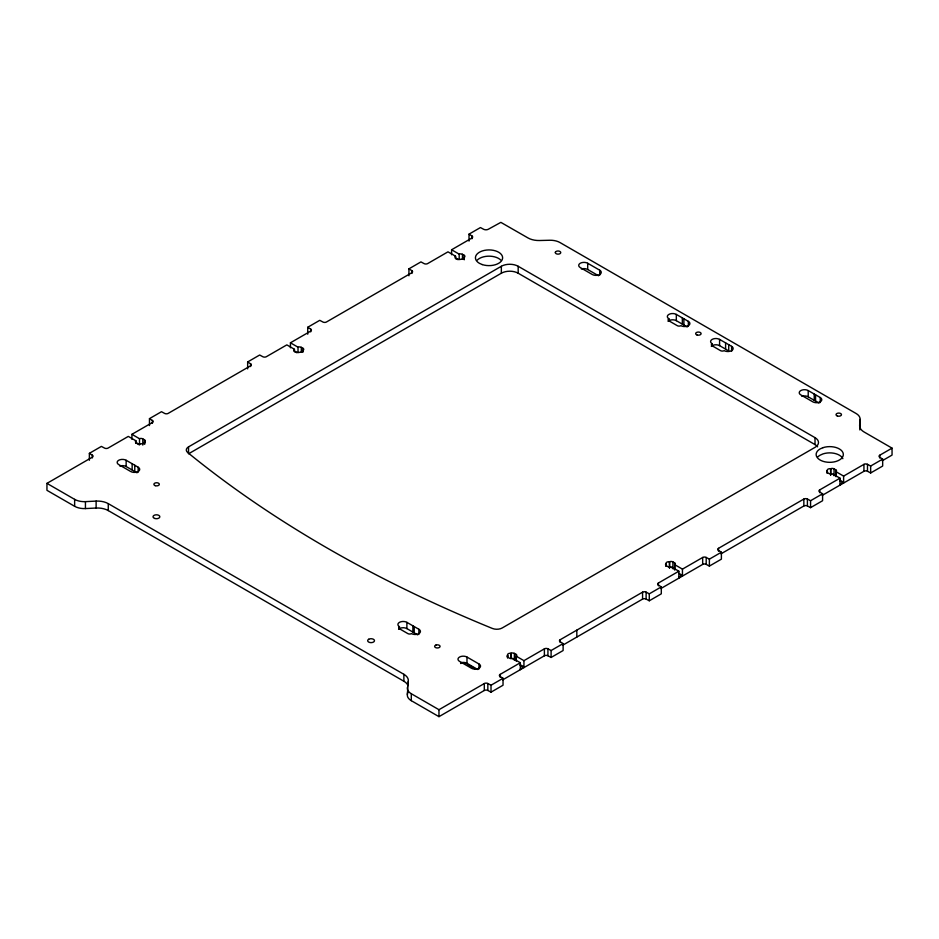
<?xml version="1.0" encoding="UTF-8"?>
<svg xmlns="http://www.w3.org/2000/svg" width="939" height="939" viewBox="0 0 939 939"><rect width="100%" height="100%" fill="white"/><g stroke="black" fill="none" stroke-linecap="round" stroke-linejoin="round"><path stroke-width="1.41" d="M469.019 241.088L469.019 234.151L480.439 227.555L483.632 229.28A3.404 1.96 0 0 0 488.35 229.233L500.851 222.367L527.976 237.931A15.294 8.827 0 0 0 539.467 240.513L549.773 240.255A13.592 7.852 0 0 1 559.984 242.544L856.122 413.512A13.592 7.852 0 0 1 860.089 419.404L859.631 425.355A15.294 8.827 0 0 0 864.103 431.999L892.05 448.138L892.05 455.075L882.237 460.744M859.819 429.921L860.089 419.404M520.335 669.683L520.335 662.734L500.135 674.402A2.547 1.467 0 0 0 500.064 676.444L503.034 678.287L503.034 685.224L491.015 692.16L487.834 690.447A2.547 1.467 0 0 0 484.301 690.482L438.971 716.657L411.294 700.67A13.592 7.852 0 0 1 407.362 694.437L408.289 681.327A15.294 8.827 0 0 0 403.876 674.308L108.267 503.644A15.294 8.827 0 0 0 96.118 501.097L85.437 501.637A13.592 7.852 0 0 1 74.639 499.36L46.95 483.374L46.95 490.322L74.639 506.297A13.592 7.852 0 0 0 85.437 508.574L96.118 508.034A15.294 8.827 0 0 1 108.267 510.581L403.876 681.245A15.294 8.827 0 0 1 408.031 685.705M407.362 694.437L407.925 690.728M89.369 460.274L89.369 453.337L101.389 446.401L104.569 448.103A2.547 1.467 0 0 0 108.102 448.067L128.314 436.4L135.909 440.79A2.547 1.467 0 0 0 136.178 442.68L137.869 443.654A2.547 1.467 0 0 0 141.143 443.818L141.343 443.701A2.547 1.467 0 0 0 143.937 443.349A2.547 1.467 0 0 0 144.559 441.846L144.747 441.729A2.547 1.467 0 0 0 144.477 439.839L142.798 438.865A2.547 1.467 0 0 0 139.512 438.713L131.918 434.323L131.918 439.323M149.465 425.578L149.465 418.641L161.485 411.705L164.654 413.418A2.547 1.467 0 0 0 168.198 413.383L250.549 365.834A2.547 1.467 0 0 0 250.607 363.792L247.65 361.961L259.669 355.012L262.838 356.726A2.547 1.467 0 0 0 266.383 356.691L286.829 344.883L294.423 349.273A2.547 1.467 0 0 0 294.705 351.163L296.384 352.137A2.547 1.467 0 0 0 299.658 352.301L299.858 352.184A2.547 1.467 0 0 0 302.452 351.832A2.547 1.467 0 0 0 303.074 350.329L303.262 350.212A2.547 1.467 0 0 0 302.992 348.322L301.313 347.348A2.547 1.467 0 0 0 298.027 347.195L290.433 342.805L290.433 347.806M307.734 334.202L307.734 327.265L319.753 320.328L322.934 322.03A2.547 1.467 0 0 0 326.467 321.995L411.834 272.721A2.547 1.467 0 0 0 411.892 270.678L408.935 268.836L420.942 261.899L424.123 263.613A2.547 1.467 0 0 0 427.668 263.577L447.985 251.84L455.579 256.23A2.547 1.467 0 0 0 455.861 258.119L457.539 259.094A2.547 1.467 0 0 0 460.826 259.246L461.014 259.141A2.547 1.467 0 0 0 463.608 258.777A2.547 1.467 0 0 0 464.23 257.286L464.429 257.169A2.547 1.467 0 0 0 464.148 255.279L462.469 254.305A2.547 1.467 0 0 0 459.194 254.152L451.589 249.762L451.589 254.751M46.95 483.374L92.268 457.211A2.547 1.467 0 0 0 92.339 455.169L89.369 453.337M131.918 434.323L152.364 422.527A2.547 1.467 0 0 0 152.423 420.472L149.465 418.641M290.433 342.805L310.633 331.138A2.547 1.467 0 0 0 310.703 329.096L307.734 327.265M451.589 249.762L471.918 238.025A2.547 1.467 0 0 0 471.977 235.982L469.019 234.151M188.539 446.87L501.344 266.277A11.902 6.866 0 0 1 518.175 266.277L815.017 437.656A11.902 6.866 0 0 1 815.017 447.363L502.212 627.968A7.653 4.413 0 0 1 492.388 628.449A1275.538 736.422 0 0 1 187.706 452.539A7.653 4.413 0 0 1 188.539 446.87L188.539 453.807L501.344 273.214A11.902 6.866 0 0 1 518.175 273.214L815.017 444.593A11.902 6.866 0 0 1 817.599 446.823M507.506 657.828L507.694 655.222A2.547 1.467 0 0 1 508.316 653.72A2.547 1.467 0 0 1 510.91 653.356L511.109 653.251A2.547 1.467 0 0 1 514.384 653.403L516.074 654.377A2.547 1.467 0 0 1 516.344 656.267L516.344 661.267M666.021 566.311L666.209 563.693A2.547 1.467 0 0 1 666.831 562.203A2.547 1.467 0 0 1 669.425 561.839L669.624 561.733A2.547 1.467 0 0 1 672.899 561.886L674.589 562.86A2.547 1.467 0 0 1 674.859 564.75L674.859 569.75M827.177 473.268L827.376 470.65A2.547 1.467 0 0 1 827.998 469.16A2.547 1.467 0 0 1 830.592 468.796L830.78 468.69A2.547 1.467 0 0 1 834.067 468.843L835.745 469.817A2.547 1.467 0 0 1 836.027 471.707L836.027 476.707M407.362 687.489A13.592 7.852 0 0 0 411.294 693.733L438.971 709.708L484.301 683.545A2.547 1.467 0 0 1 487.834 683.51L491.015 685.224L503.034 678.287M516.344 656.267L523.939 660.657L544.385 648.849A2.547 1.467 0 0 1 547.93 648.814L551.099 650.527L563.118 643.591L560.16 641.76A2.547 1.467 0 0 1 560.219 639.717L642.569 592.169A2.547 1.467 0 0 1 646.114 592.133L649.283 593.835L661.302 586.898L658.345 585.067A2.547 1.467 0 0 1 658.403 583.025L678.85 571.217L678.85 578.154M674.859 564.75L682.453 569.14L702.665 557.473A2.547 1.467 0 0 1 706.198 557.437L709.379 559.151L721.398 552.214L718.441 550.371A2.547 1.467 0 0 1 718.499 548.329L803.854 499.055A2.547 1.467 0 0 1 807.399 499.02L810.568 500.722L822.587 493.785L819.63 491.954A2.547 1.467 0 0 1 819.688 489.912L840.018 478.174L840.018 485.111M836.027 471.707L843.621 476.096L863.939 464.359A2.547 1.467 0 0 1 867.483 464.324L870.653 466.037L882.672 459.089L879.714 457.258A2.547 1.467 0 0 1 879.773 455.215L892.05 448.138M520.335 668.979L523.939 666.901L520.147 664.706M678.85 577.462L682.453 575.384L678.662 573.189M840.018 484.418L843.621 482.341L839.818 480.146M502.658 679.883L544.385 655.798A2.547 1.467 0 0 1 547.93 655.762L551.099 657.464L563.118 650.527L563.118 643.591M562.59 645.281L642.569 599.105A2.547 1.467 0 0 1 646.114 599.07L649.283 600.784L661.302 593.835L661.302 586.898M660.81 588.577L702.665 564.409A2.547 1.467 0 0 1 706.198 564.374L709.379 566.088L721.398 559.151L721.398 552.214M721.011 553.822L803.854 505.992A2.547 1.467 0 0 1 807.399 505.957L810.568 507.659L822.587 500.722L822.587 493.785M822.224 495.381L863.939 471.296A2.547 1.467 0 0 1 867.483 471.261L870.653 472.974L882.672 466.037L882.672 459.089M599.716 270.197A5.27 3.04 0 0 1 599.716 274.493A5.27 3.04 0 0 1 592.263 274.493L580.243 267.556A5.27 3.04 0 0 1 580.243 263.26A5.27 3.04 0 0 1 587.697 263.26L599.716 270.197L599.716 275.186M668.873 321.232L668.873 318.732A5.27 3.04 0 0 1 668.873 314.424A5.27 3.04 0 0 1 676.326 314.424L688.346 321.361L688.346 326.361M712.138 346.209L712.138 343.709A5.27 3.04 0 0 1 712.138 339.402A5.27 3.04 0 0 1 719.591 339.402L731.61 346.35L731.61 351.339M820.24 397.514A5.27 3.04 0 0 1 820.24 401.822A5.27 3.04 0 0 1 812.787 401.822L800.779 394.885A5.27 3.04 0 0 1 800.779 390.577A5.27 3.04 0 0 1 808.221 390.577L820.24 397.514L820.24 402.514M581.335 269.012A5.27 3.04 0 0 1 587.697 269.505L598.507 275.749M668.04 321.302A5.27 3.04 0 0 1 676.326 320.668L687.231 326.972M711.304 346.28A5.27 3.04 0 0 1 719.591 345.646L728.723 350.928L728.723 344.683M801.871 396.34A5.27 3.04 0 0 1 808.221 396.821L819.066 403.089M840.018 478.174L832.412 473.784A2.547 1.467 0 0 1 829.137 473.632L827.459 472.657A2.547 1.467 0 0 1 827.177 470.768M455.392 258.202L457.927 259.657M839.818 480.838L843.621 483.033L843.621 476.096M678.85 571.217L671.256 566.839A2.547 1.467 0 0 1 667.981 566.675L666.291 565.701A2.547 1.467 0 0 1 666.021 563.811M294.236 351.245L296.759 352.7M679.93 574.621L682.453 576.077L682.453 569.14M520.335 662.734L512.741 658.356A2.547 1.467 0 0 1 509.454 658.192L507.776 657.218A2.547 1.467 0 0 1 507.506 655.328M135.721 442.762L139.512 444.957L139.512 438.713M520.147 665.399L523.939 667.594L523.939 660.657M138.162 467.211A5.27 3.04 0 0 1 138.162 471.519A5.27 3.04 0 0 1 130.721 471.519L118.701 464.57A5.27 3.04 0 0 1 118.701 460.274A5.27 3.04 0 0 1 126.143 460.274L138.162 467.211L138.162 472.211M399.439 629.153L399.439 626.653A5.27 3.04 0 0 1 399.439 622.357A5.27 3.04 0 0 1 406.892 622.357L418.9 629.294L418.9 634.294M478.996 663.99A5.27 3.04 0 0 1 478.996 668.286A5.27 3.04 0 0 1 471.542 668.286L459.523 661.349A5.27 3.04 0 0 1 459.523 657.054A5.27 3.04 0 0 1 466.976 657.054L478.996 663.99L478.996 668.979M119.793 466.037A5.27 3.04 0 0 1 126.143 466.519L137.035 472.798M398.594 629.236A5.27 3.04 0 0 1 406.892 628.602L417.738 634.87M460.615 662.817A5.27 3.04 0 0 1 466.976 663.298L477.787 669.542M466.976 663.99L475.392 668.85M879.773 455.215L879.773 457.997M870.653 466.037L870.653 472.974M867.483 464.324L867.483 471.261M863.939 464.359L863.939 471.296M835.745 469.817L835.745 476.061M834.067 468.843L834.067 475.78M830.78 468.69L830.78 474.934M830.592 468.796L830.592 475.04M827.376 470.65L827.376 473.15M819.688 489.912L819.688 492.682M815.557 394.814L815.557 401.059M815.017 437.656L815.017 444.593M814.23 394.051L814.23 400.296M810.568 500.722L810.568 507.659M808.221 390.577L808.221 396.821M807.399 499.02L807.399 505.957M803.854 499.055L803.854 505.992M725.601 342.876L725.601 349.12M719.591 339.402L719.591 345.646M718.499 548.329L718.499 551.111M709.379 559.151L709.379 566.088M706.198 557.437L706.198 564.374M702.665 557.473L702.665 564.409M683.897 318.802L683.897 325.047M682.336 317.898L682.336 324.143M676.326 314.424L676.326 320.668M674.589 562.86L674.589 569.797M672.899 561.886L672.899 568.823M669.624 561.733L669.624 567.978M669.425 561.839L669.425 568.083M666.209 563.693L666.209 566.194M658.403 583.025L658.403 585.795M649.283 593.835L649.283 600.784M646.114 592.133L646.114 599.07M642.569 592.169L642.569 599.105M587.697 263.26L587.697 269.505M576.828 630.128L576.828 637.065M560.219 639.717L560.219 642.487M551.099 650.527L551.099 657.464M547.93 648.814L547.93 655.762M544.385 648.849L544.385 655.798M518.175 266.277L518.175 273.214M516.074 654.377L516.074 660.622L514.384 659.648A2.547 1.467 0 0 0 513.093 659.248M514.384 653.403L514.384 660.34M511.109 653.251L511.109 658.239M510.91 653.356L510.91 658.356M507.694 655.222L507.694 657.711M501.344 266.277L501.344 273.214M500.135 674.402L500.135 677.183M491.015 685.224L491.015 692.16M487.834 683.51L487.834 690.447M484.301 683.545L484.301 690.482M471.977 235.982L471.977 238.752M466.976 657.054L466.976 663.298M464.148 255.279L464.23 259.786M462.469 254.305L462.469 259.305M459.194 254.152L459.194 259.141M455.579 256.23L455.579 258.73M438.971 709.708L438.971 716.657M414.216 626.595L414.216 632.839M412.89 625.832L412.89 632.076M411.892 270.678L411.892 273.449M411.294 693.733L411.294 700.67M408.935 268.836L408.935 275.784M408.289 681.327L408.289 684.097M406.892 622.357L406.892 628.602M403.876 674.308L403.876 681.245M310.703 329.096L310.703 331.866M302.992 348.322L302.992 352.066M301.313 347.348L301.313 352.348M298.027 347.195L298.027 352.184M294.423 349.273L294.423 351.773M250.607 363.792L250.607 366.562M247.65 361.961L247.65 368.898M152.423 420.472L152.423 423.254M144.747 441.729L144.747 444.229M144.477 439.839L144.477 443.584M142.798 438.865L142.798 445.109M135.909 440.79L135.909 443.29M134.77 465.251L134.77 471.495M132.153 463.749L132.153 469.993M126.143 460.274L126.143 466.519M108.267 503.644L108.267 510.581M96.118 501.097L96.118 508.034M92.339 455.169L92.339 457.939M85.437 501.637L85.437 508.574M74.639 499.36L74.639 506.297M418.9 629.294A5.27 3.04 0 0 1 418.9 633.602A5.27 3.04 0 0 1 411.458 633.602A2.547 1.467 0 0 1 407.843 633.602L399.439 628.743A2.547 1.467 0 0 1 399.439 626.653M688.346 321.361A5.27 3.04 0 0 1 688.346 325.669A5.27 3.04 0 0 1 680.892 325.669A2.547 1.467 0 0 1 677.289 325.669L668.873 320.809A2.547 1.467 0 0 1 668.873 318.732M731.61 346.35A5.27 3.04 0 0 1 731.61 350.646A5.27 3.04 0 0 1 724.157 350.646A2.547 1.467 0 0 1 720.553 350.646L712.138 345.787A2.547 1.467 0 0 1 712.138 343.709M859.737 424.193A13.592 7.852 0 0 1 860.089 426.353M460.615 663.509A5.27 3.04 0 0 1 461.882 663.204M463.256 663.098A5.27 3.04 0 0 1 465.885 663.509M833.339 474.794A2.547 1.467 0 0 1 834.067 475.087M675.094 569.527A2.547 1.467 0 0 0 674.589 569.104L672.899 568.13A2.547 1.467 0 0 0 671.901 567.778M817.963 456.8A13.592 7.852 0 0 1 820.123 455.18L822.94 453.924A13.592 7.852 0 0 1 842.87 458.69M477.258 260.091A13.592 7.852 0 0 1 500.804 260.091M555.383 252.168L555.289 252.568A2.723 1.573 0 0 0 558.717 254.082L559.045 254.011A2.042 1.174 0 0 0 560.149 253.518L560.372 253.354A2.723 1.573 0 0 0 559.667 251.323A2.723 1.573 0 0 0 556.088 251.464L555.383 252.168M368.675 639.283L368.135 639.694A3.404 1.96 0 0 0 370.482 642.605A3.404 1.96 0 0 0 374.426 640.339A3.404 1.96 0 0 0 369.379 638.978L368.675 639.283M822.94 447.68L820.123 448.924A13.592 7.852 0 0 0 825.088 461.859A13.592 7.852 0 0 0 843.281 453.795A13.592 7.852 0 0 0 822.94 447.68M435.989 645.034L435.426 645.293A2.723 1.573 0 0 0 436.424 647.875A2.723 1.573 0 0 0 440.062 646.267A2.723 1.573 0 0 0 435.989 645.034M482.235 264.575L479.418 263.331A13.592 7.852 0 0 1 484.383 250.396A13.592 7.852 0 0 1 502.576 258.46A13.592 7.852 0 0 1 482.235 264.575M697.02 334.977A2.723 1.573 0 0 0 701.104 333.615A2.723 1.573 0 0 0 697.02 332.253A2.723 1.573 0 0 0 697.02 334.977M155.252 485.674A2.723 1.573 0 0 0 159.337 484.313A2.723 1.573 0 0 0 155.252 482.951A2.723 1.573 0 0 0 155.252 485.674M837.388 416.012A2.723 1.573 0 0 0 841.473 414.651A2.723 1.573 0 0 0 837.388 413.289A2.723 1.573 0 0 0 837.388 416.012M154.735 518.457A3.404 1.96 0 0 0 159.83 516.755A3.404 1.96 0 0 0 154.735 515.053A3.404 1.96 0 0 0 154.735 518.457"/></g></svg>
